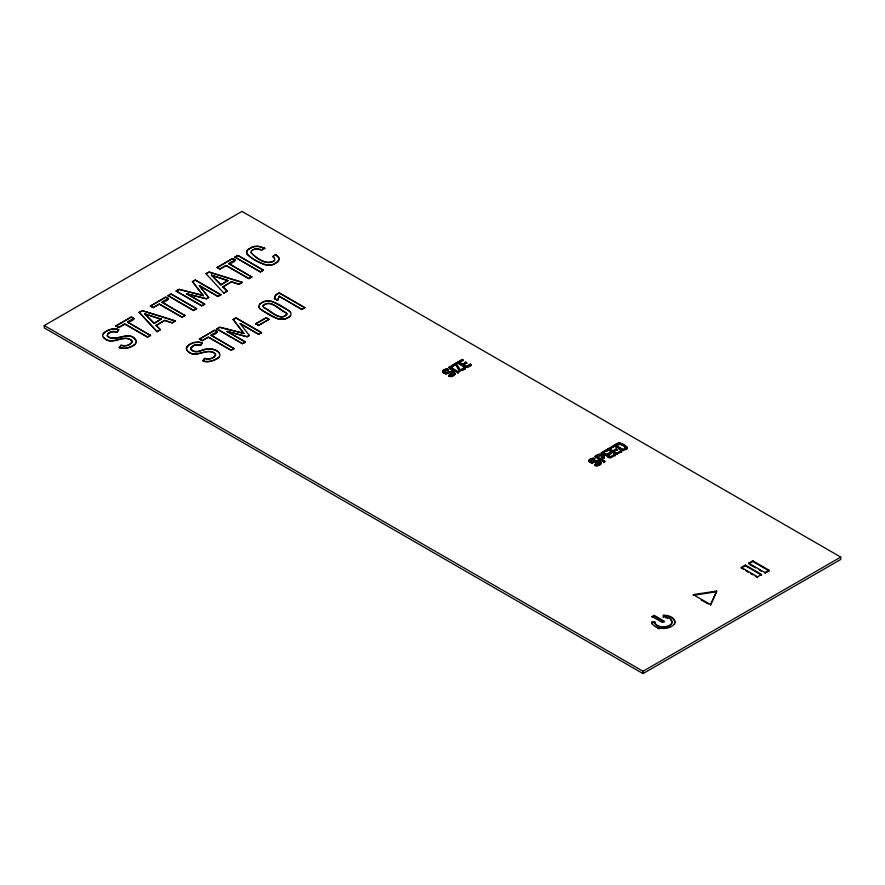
<?xml version="1.0" encoding="UTF-8"?>
<svg xmlns="http://www.w3.org/2000/svg" width="885" height="885" viewBox="0 0 885 885"><rect width="100%" height="100%" fill="white"/><g stroke="black" fill="none" stroke-linecap="round" stroke-linejoin="round"><path stroke-width="1.33" d="M258.796 306.52L259.548 304.363L263.509 301.697L266.794 300.8L271.784 301.188L289.306 310.945L290.888 312.814L290.944 314.983L289.395 316.885L284.771 319.175L278.1 319.12L261.949 310.27L259.615 308.445L258.796 306.287L259.017 307.261M279.195 259.028L277.768 262.093L273.598 264.471A9.27 5.354 0 0 1 265.71 264.969C258.984 262.768 252.159 259.261 247.147 254.249A9.27 5.354 0 0 1 248.021 249.692L252.148 247.291A9.115 5.266 0 0 1 259.626 246.705L264.748 248.397L259.626 246.461A9.115 5.266 0 0 0 252.148 247.059L248.021 249.459A9.27 5.354 0 0 0 247.147 254.017C252.159 259.017 258.984 262.535 265.71 264.737A9.27 5.354 0 0 0 273.598 264.228L278.841 260.467M603.747 461.826L603.747 462.534L604.82 461.207L603.747 461.826L594.62 456.56C597.087 454.027 602.442 453.043 604.267 456.693L603.205 458.751L604.267 457.401C602.729 454.226 597.961 454.392 595.616 456.682M251.329 251.008L250.975 252.645C256.152 258.177 266.772 266.341 274.416 260.599L274.859 259.095L272.834 256.318L275.855 254.57L278.808 257.535L279.195 259.261M602.74 456.715L600.262 458.574L596.7 456.516L596.7 457.224L600.262 459.282C606.413 457.711 599.068 452.6 596.7 456.516M626.934 448.098L626.503 449.303L627.089 447.589C624.445 443.429 617.818 441.327 613.969 445.387L616.248 447.412M626.934 448.806L627.089 447.589M107.87 333.855L111.233 331.875L117.196 332.174C123.38 323.965 95.48 331.643 104.452 338.258C112.55 346.477 123.889 333.457 131.81 340.802L132.097 342.041C130.062 345.847 124.829 346.632 121.002 345.382L119.32 347.694L126.046 348.447L132.374 346.289L135.25 344.132L136.39 341.732L136.036 342.816M186.724 347.064L186.381 348.369L188.693 344.94L193.14 342.606L199.136 342.075L202.322 343.059L200.707 345.327L194.755 345.039L190.662 348.292L193.118 345.493L196.559 344.497L200.707 345.095L202.322 342.816M442.876 371.191L445.288 369.211L447.434 369.023L448.573 369.985C446.803 368.934 441.504 370.483 443.44 372.972L442.876 371.191L442.909 372.253M589.144 460.012C589.985 465.256 596.612 459.724 599.366 462.39L598.559 463.762L595.505 464.028L594.908 464.846L598.835 464.702L600.97 462.424L598.337 460.676L592.441 461.627L590.66 460.797L591.434 459.448L594.145 459.304L594.72 458.496L593.581 458.22L589.421 459.625L589.056 461.472L590.096 462.523L590.096 461.815M449.558 375.859L449.558 376.556L448.75 376.346L448.75 375.649L453.419 375.14L454.824 373.227L452.191 371.479L446.283 372.43L444.513 371.6L445.288 370.251L447.998 370.107L448.573 369.288M454.824 373.227L454.724 374.676L454.724 373.99M599.565 464.348L599.565 465.056L600.594 464.282L601.003 462.8M263.077 306.221L263.608 307.515C269.305 309.971 281.341 322.859 286.828 313.843L286.309 312.781C279.572 310.115 271.131 299.008 263.431 305.17L263.077 306.453L263.431 305.17M286.474 315.137L286.828 313.843M279.184 296.464L277.569 300.424L274.45 298.621L275.655 294.904L279.262 292.824L304.805 307.571L301.818 309.529L279.184 296.232L301.818 309.296L304.805 307.571M274.45 298.621L275.655 294.904M277.569 300.424L279.184 296.232M625.573 447.622L623.151 449.458L616.037 445.354L616.037 446.051L623.151 450.155L625.374 448.761L624.854 446.77L619.965 444.06L616.037 445.354M710.489 605.296L716.64 591.766L693.209 595.317M107.14 335.127L107.439 336.112C115.736 343.015 129.962 328.789 136.301 340.913C129.52 329.165 115.78 343.236 107.439 336.344L107.87 333.623L109.607 332.34L113.037 331.344L117.196 331.93L118.811 329.662M454.846 374.3C453.043 369.521 447.434 374.753 444.513 372.286L445.863 369.996M591.434 459.448L590.66 461.505C593.581 463.972 599.2 458.74 601.003 463.508M103.49 337.273C110.758 346.444 123.679 333.424 131.81 340.57L132.097 341.809C130.062 345.615 124.829 346.4 121.002 345.15L119.32 347.694M202.842 360.859L204.523 358.547C208.34 359.797 213.584 359 215.619 355.206L215.332 353.967C207.201 346.511 194.28 360.527 187 350.195C194.733 360.106 207.145 346.312 215.332 353.723L215.619 354.962C213.584 358.768 208.34 359.553 204.523 358.303C198.727 365.616 220.984 360.239 219.9 354.896C219.336 349.597 208.185 346.699 202.698 350.15C198.959 351.555 193.981 352.717 190.95 349.265C192.266 351.268 195.143 352.153 197.532 351.732C204.446 349.188 214.048 347.108 219.292 352.805M448.75 375.649L449.359 374.82L452.412 374.565L453.22 373.182C450.388 370.561 446.339 375.218 443.44 372.275M448.75 376.346L449.359 375.517L452.412 375.262L453.319 373.625M598.083 465.676L594.908 465.554L595.505 464.725L598.559 464.47L599.366 462.39M594.72 458.496L594.145 460.012L594.145 459.304M118.811 329.895C113.501 327.605 106.211 330.149 103.213 333.899M186.724 347.296C190.142 342.561 196.968 341.167 202.322 343.059M594.72 459.193C592.817 458.485 589.277 459.083 589.056 461.472M290.291 311.863C282.957 306.63 268.553 295.634 259.548 304.363M259.615 308.445C266.949 313.699 281.364 324.662 290.38 315.945M453.419 375.14L453.419 375.837L454.447 374.377M251.329 251.24C253.707 247.999 258.464 248.364 261.728 249.902L264.748 248.165M263.608 307.515C269.848 309.208 278.83 321.288 286.474 314.905M263.431 305.402C271.131 299.252 279.572 310.358 286.309 313.013L286.828 314.075M613.969 445.387L623.084 450.653L626.503 448.595M463.176 360.029L462.169 359.454L457.279 362.275L457.279 362.961L462.169 360.14L463.176 360.726L463.176 360.029L459.359 362.927L462.446 364.709L465.753 362.098L466.76 363.37L465.753 362.098M462.446 364.709L465.753 362.795M468.353 367.098L471.296 365.405L470.278 364.83L466.461 367.032L463.452 365.284L466.76 362.684M607.32 450.388L606.313 449.801L601.424 452.622L601.424 453.33L606.313 450.509L607.32 451.096L607.32 450.388L603.504 452.589L603.504 453.297L606.59 455.078L606.59 454.37L609.898 452.456L610.904 453.74L609.898 452.456M613.593 446.77L612.586 446.184L607.696 449.005L607.696 449.713L612.586 446.892L613.593 447.467L613.593 446.77L609.776 448.972L609.776 449.68L612.862 451.461L612.862 450.753L616.17 448.839L617.177 450.122L616.17 448.839M606.59 455.078L609.898 453.164M612.862 451.461L616.17 449.536M607.597 454.956L610.617 456.693L614.433 454.492L615.44 455.775L614.433 455.2L610.617 457.401L607.597 455.653L607.597 454.956L610.904 453.031M613.869 451.328L616.878 453.076L620.695 450.874L621.701 452.158L620.695 451.571L616.878 453.784L613.869 452.036L613.869 451.328L617.177 449.414M607.597 455.653L609.809 454.381M44.25 325.547L241.97 211.393L840.75 557.096L840.75 559.453L643.03 673.607L44.25 327.904L44.25 325.547L643.03 671.25L840.75 557.096M127.805 322.14L150.538 335.492L147.574 337.207L124.818 324.098L118.701 327.627L115.891 326.001L131.113 316.985C141.854 319.264 116.123 326.554 133.923 318.6M139.21 312.305L142.264 310.547L175.462 320.868L172.199 322.992L164.676 320.514L156.07 325.481L160.362 329.828L157.088 331.709L139.21 312.305L157.088 331.709M162.276 302.239L185.009 315.591L182.033 317.306L159.289 304.197L153.171 307.726L150.361 306.099L165.572 297.083C176.314 299.362 150.594 306.652 168.382 298.71M168.073 295.645L171.07 293.909L196.614 308.655L193.616 310.624L168.073 295.645L193.616 310.392L196.614 308.655M176.203 290.944L179.091 289.284L203.24 295.535L179.091 289.517L176.203 290.944L201.747 305.69L204.667 304.241L201.747 305.933L176.203 291.176M203.24 295.778L192.443 281.574L195.286 279.925L220.83 294.683L217.942 296.575L199.435 285.656L217.942 296.342L220.83 294.683M206.017 273.731L209.07 271.972L242.28 282.293L239.016 284.417L231.494 281.939L222.887 286.906L227.168 291.253L223.905 293.134L206.017 273.731L209.07 272.204L242.28 282.525M229.082 263.664L251.816 277.016L248.851 278.731L226.095 265.622L219.989 269.151L217.179 267.524L232.39 258.508C243.132 260.798 217.4 268.078 235.2 260.135M234.879 257.07L237.888 255.334L263.431 270.08L260.422 272.049L234.879 257.07L260.422 271.817L263.431 270.08M115.891 326.001L131.113 317.217L133.923 318.843M139.21 312.538L142.264 310.779L175.462 321.1M150.361 306.099L165.572 297.316L168.382 298.942M168.073 295.878L171.07 294.141L196.614 308.887M192.443 281.806L195.286 280.169L220.83 294.915M217.179 267.524L232.39 258.741L235.2 260.367M234.879 257.303L237.888 255.566L263.431 270.312M115.891 325.769L118.701 327.384L124.818 323.855L147.574 336.975L150.538 335.26M150.361 305.867L153.171 307.493L159.289 303.953L182.033 317.073L185.009 315.359M217.179 267.292L219.989 268.918L226.095 265.389L248.851 278.498L251.816 276.784M252.789 249.758L256.949 248.984L261.728 250.145L264.748 248.397M154.034 323.412L161.103 319.098L154.034 323.412L144.653 313.688L161.103 319.098M220.841 284.848L227.91 280.523L220.841 284.848L211.46 275.113L227.91 280.523M274.35 257.955L272.834 256.55L275.855 254.57M156.07 325.481L164.676 320.281L172.199 322.748L175.462 320.868M222.887 286.906L231.494 281.707L239.016 284.185L242.28 282.293M204.667 304.241L186.647 293.842L206.515 298.665L208.65 297.426L199.435 285.656M186.647 293.842L206.515 298.898L208.65 297.426M157.088 331.477L160.362 329.585L156.07 325.249M222.887 286.674L227.168 291.021L223.905 293.134M211.327 335.293L234.06 348.657L231.085 350.372L208.34 337.251L202.222 340.78L199.413 339.154L214.624 330.138C225.365 332.428 199.634 339.707 217.433 331.764M216.913 328.822L219.79 327.162L243.95 333.413L219.79 327.395L216.913 328.822L242.457 343.568L245.366 342.119L242.457 343.8L216.913 329.054M243.95 333.656L233.142 319.452L235.985 317.803L261.529 332.55L258.652 334.453L240.145 323.534L258.652 334.22L261.529 332.55M199.413 339.154L214.624 330.37L217.433 331.997M233.142 319.684L235.985 318.047L261.529 332.793M275.655 295.136L279.262 293.057L304.805 307.803M199.413 338.922L202.222 340.548L208.34 337.019L231.085 350.128L234.06 348.413M247.214 336.543L249.36 335.304L247.214 336.776L227.29 331.444L247.214 336.776M458.74 371.966L449.624 366.689L448.551 367.308L457.667 372.585L458.74 371.966L457.667 373.271L457.667 372.585M465.056 368.315L460.322 371.047L455.653 364.354L452.301 366.976L451.317 365.715L455.841 363.104L460.543 370.472L464.061 368.437L465.056 369.012L465.056 368.315L464.061 367.74L460.543 369.775M451.317 366.412L455.841 363.801L460.543 370.472M463.452 364.598L466.461 366.335L470.278 364.133L471.296 364.72L466.406 367.541L457.279 362.275M462.689 370.373L465.056 369.012M613.969 446.095C617.818 442.035 624.445 444.126 627.089 448.297M604.82 461.915L601.28 459.868L603.205 458.054M615.44 455.067L610.55 457.888L601.424 452.622M621.701 451.45L616.823 454.27L607.696 449.005M652.112 616.535L654.159 615.352L664.358 621.248L662.312 622.42L652.112 616.535L652.112 617.232L654.159 616.06L664.358 621.945M741.254 567.418L745.336 565.061L761.653 574.487L757.582 576.843L741.254 567.418L743.588 569.475M748.655 563.148L752.737 560.791L769.054 570.217L769.054 570.925L764.972 573.281L764.972 572.573L748.655 563.148L748.655 563.856L752.737 561.499L769.054 570.925M741.254 568.126L745.336 565.769L761.653 575.195M764.972 572.573L769.054 570.217M255.787 323.656L266.208 317.66L269.029 319.297L258.619 325.525L255.787 323.656L258.619 325.293L269.029 319.297M255.787 323.899L266.208 317.903L269.029 319.529M599.919 455.797L598.658 456.085L598.658 455.388M451.151 375.915L451.151 376.612L452.689 376.202M119.32 347.462C124.708 349.719 131.522 347.197 135.25 344.132M202.842 360.615C208.218 362.872 215.033 360.361 218.761 357.286M599.466 463.541L598.05 462.28L596.435 462.302L596.435 461.594M451.903 372.375L451.903 373.061L450.841 372.994L450.841 372.308M590.992 462.269L591.634 463.154L592.884 463.198L592.884 462.49M663.341 616.845A8.629 4.978 0 0 1 671.969 621.834A8.629 4.978 0 0 1 663.341 626.812A8.629 4.978 0 0 1 654.701 621.834L651.791 621.834A11.538 6.66 0 0 0 663.341 628.494A11.538 6.66 0 0 0 674.879 621.834A11.538 6.66 0 0 0 663.341 615.163L663.341 617.553M670.808 620.042A8.629 4.978 0 0 1 665.575 627.354A8.629 4.978 0 0 1 654.701 622.542L651.791 622.542A11.538 6.66 0 0 0 652.19 624.268M211.46 275.346L227.91 280.766M144.653 313.921L161.103 319.33M618.526 448.728L620.805 450.045M459.359 362.231L462.446 364.012M609.776 448.972L612.862 450.753M457.279 362.961L464.127 366.91M608.836 450.376L614.533 453.662M603.504 452.589L606.59 454.37M451.317 365.715L452.301 366.29M602.563 453.994L604.853 455.31M607.132 456.627L609.411 457.943M458.74 372.651L449.624 367.386L449.624 366.689M449.691 368.669L454.248 371.302M601.28 459.16L604.82 461.207M598.039 459.238L600.318 460.554M229.082 263.896L251.816 277.016M749.816 564.53L755.646 567.893M759.142 569.918L761.476 571.267M274.45 298.378L277.569 300.192M745.922 570.825L748.245 572.164M750.58 573.513L752.914 574.863M755.248 576.201L757.582 577.551L757.582 576.843M186.647 293.599L204.667 304.009M701.274 599.975L708.188 603.957M227.29 331.444L245.366 341.887M227.29 331.687L245.366 342.119M162.276 302.471L185.009 315.591M211.327 335.526L234.06 348.657M127.805 322.372L150.538 335.492M602.065 456.66L602.74 457.423M275.855 254.814L278.808 257.767M453.319 374.322L452.733 372.784M211.46 275.113L220.841 284.605M144.653 313.688L154.034 323.18M240.145 323.534L249.36 335.537M199.435 285.888L208.65 297.659M233.142 319.452L243.95 333.413M192.443 281.574L203.24 295.535M459.448 371.235L455.653 364.354M187 350.438L186.381 348.126M250.975 252.413C255.997 258.332 267.281 265.655 274.416 260.599M190.662 348.048L190.95 349.509M136.301 340.681L136.39 341.975M752.737 560.791L752.737 561.499M745.336 565.061L745.336 565.769M654.701 621.834L654.701 622.542M654.159 615.352L654.159 616.06M643.03 671.25L643.03 673.607M626.967 447.091L626.967 447.799M626.569 446.604L626.569 447.301M625.795 449.093L625.795 449.801M625.396 447.19L625.374 448.761M624.854 446.77L624.854 447.478M624.821 448.485L624.821 449.193M623.151 449.458L623.151 450.155M621.812 443.772L621.812 444.48M621.193 443.462L621.193 444.17M620.562 443.241L620.562 443.949M620.695 450.874L620.695 451.571M619.92 443.119L619.92 443.816M619.965 444.06L619.965 444.757L619.212 443.949M619.268 443.075L619.268 443.783M618.615 443.131L618.615 443.839M618.46 444.06L618.46 444.768M617.962 443.274L617.962 443.971M617.31 443.507L617.31 444.204M616.878 453.076L616.878 453.784M616.679 443.827L616.679 444.535M614.433 454.492L614.433 455.2M612.586 446.184L612.586 446.892M610.617 456.693L610.617 457.401M606.313 449.801L606.313 450.509M604.145 456.229L604.156 457.877M603.769 455.764L603.769 456.472M603.802 457.622L603.802 458.33M603.161 455.332L603.161 456.041M602.552 456.328L602.63 457.81M602.353 454.868L602.353 455.576M602.231 457.445L602.231 458.153M601.59 454.503L601.59 455.211M601.269 455.487L601.269 456.195L600.605 455.2M600.97 462.424L600.871 463.895M600.793 454.293L600.793 455.001M600.782 462.058L600.782 462.766M600.594 463.574L600.594 464.282M600.262 458.574L600.262 459.282M600.439 461.704L600.439 462.412M600.152 463.961L600.152 464.669M599.964 454.215L599.964 454.923M599.93 461.362L599.93 462.07M599.576 461.162L599.576 461.859M599.156 454.282L599.156 454.978M599.256 455.155L599.256 455.852M599.2 463.298L599.2 464.005M598.957 460.853L598.957 461.561M598.891 461.981L598.891 462.689M598.835 464.702L598.835 465.41M598.548 461.793L598.548 462.49M598.559 463.762L598.559 464.47M598.36 454.481L598.36 455.189M598.337 460.676L598.337 461.384M598.05 461.572L598.05 462.28M597.884 464.061L597.884 464.769M597.729 460.598L597.729 461.306M597.618 454.824L597.618 455.532M597.53 461.483L597.53 462.191M597.132 460.598L597.132 461.306M597.143 464.216L597.143 464.924M597.309 465.112L597.309 465.82M596.988 461.505L596.988 462.213M596.512 465.145L596.512 465.853M596.335 464.205L596.335 464.913M595.97 460.797L595.97 461.505M595.705 465.056L595.705 465.764M595.505 464.028L595.505 464.725M595.251 461.926L595.251 462.634M594.853 461.107L594.853 461.815M593.581 458.22L593.581 458.928M593.603 461.472L593.603 462.18M593.37 459.127L593.37 459.835M593.005 461.594L593.005 462.302M592.662 459.094L592.662 459.802M592.485 458.198L592.485 458.906M592.441 461.627L592.441 462.335M592.264 462.512L592.264 463.22M592.021 459.193L592.021 459.901M591.899 461.55L591.899 462.258M591.634 462.446L591.634 463.154M591.434 458.419L591.434 459.116M591.39 461.339L591.39 462.047M591.136 461.196L591.136 461.904M590.815 459.901L590.815 460.609M590.549 460.355L590.66 461.505M590.428 458.873L590.428 459.569M590.339 461.959L590.339 462.667M589.853 459.249L589.853 459.957M589.598 461.483L589.598 462.191M589.421 459.625L589.421 460.333M589.244 461.129L589.244 461.837M470.278 364.133L470.278 364.83M466.461 366.335L466.461 367.032M464.061 367.74L464.061 368.437M462.169 359.454L462.169 360.14M455.841 363.104L455.841 363.801M454.636 372.862L454.636 373.547M454.293 372.508L454.293 373.193M454.005 374.764L454.005 375.45M453.784 372.165L453.784 372.862M453.43 371.954L453.43 372.651M453.22 373.182L453.22 373.879M453.054 374.089L453.054 374.786M452.799 371.656L452.799 372.353M452.401 372.585L452.401 373.282M452.412 374.565L452.412 375.262M452.191 371.479L452.191 372.165M451.936 375.771L451.936 376.457M451.737 374.864L451.737 375.55M451.582 371.39L451.582 372.087M451.383 372.286L451.383 372.972M450.985 371.401L450.985 372.098M450.996 375.019L450.996 375.705M450.277 372.397L450.277 373.094M450.188 375.008L450.188 375.705M450.365 375.948L450.365 376.645M449.823 371.6L449.823 372.286M449.359 374.82L449.359 375.517M448.706 371.91L448.706 372.607M447.943 373.061L446.737 373.99L446.737 373.293M447.434 369.023L447.434 369.72M447.456 372.275L447.456 372.961M447.224 369.93L447.224 370.616M446.859 372.386L446.859 373.083M446.516 369.886L446.516 370.583M446.339 369.001L446.339 369.687M446.283 372.43L446.283 373.116M446.117 373.315L446.117 374.012M445.741 372.353L445.741 373.05M445.487 373.249L445.487 373.946L444.845 373.072M445.288 369.211L445.288 369.908M445.288 370.251L445.288 370.937M445.243 372.142L445.243 372.839M444.978 371.999L444.978 372.685M444.668 370.704L444.668 371.401M444.513 371.6L444.513 372.286M444.281 369.665L444.281 370.361M444.403 371.158L444.403 371.855M443.949 372.618L443.949 373.315M443.706 370.052L443.706 370.738M443.274 370.428L443.274 371.114M442.998 370.804L442.998 371.501M443.097 371.932L443.097 372.618M665.575 617.73A8.629 4.978 0 0 1 667.655 618.228M663.341 615.871A11.538 6.66 0 0 1 674.481 624.268M659.391 628.804A11.538 6.66 0 0 1 657.566 628.306M716.64 591.058L710.489 604.588L693.209 594.609L716.64 591.058"/></g></svg>
